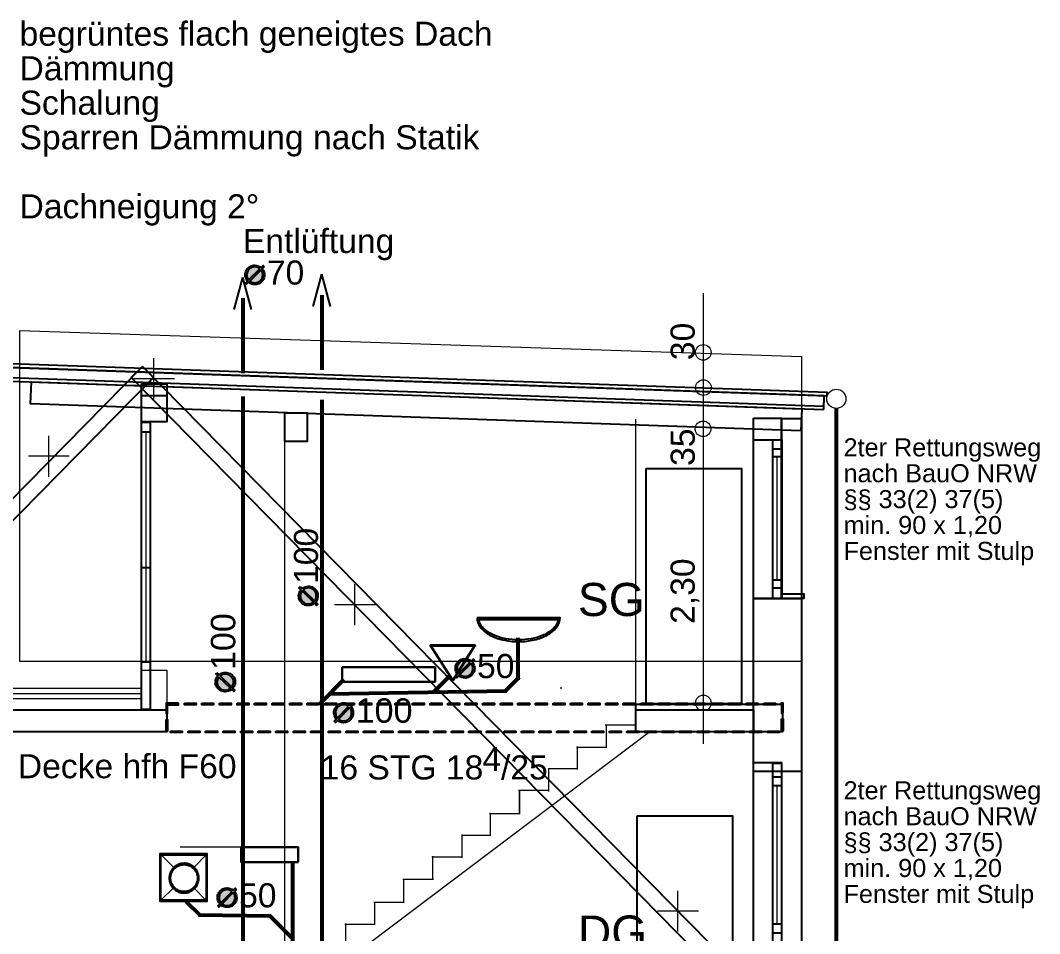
# Model space of a CAD drawing. Header units: millimetres. Extents: x 6 to 41668, y 1529 to 28527.
# Drawn here: x 23627 to 32229, y 19161 to 26870 of the extents above; entities that cross this region are included whole.
import ezdxf

# ---------------------------------------------------------------- set-up
doc = ezdxf.new("R2010")
doc.units = ezdxf.units.MM
doc.header["$LTSCALE"] = 50
doc.linetypes.add('PDF_211-7_211-7_0-0_0-0', pattern=[423.4, 211.7, -211.7, 0, 0])
for name, color, linetype in [('00_Wand_Bestand', 7, 'Continuous'), ('05_Linien_stark', 7, 'Continuous'), ('06_Linien_fein', 3, 'Continuous'), ('07_Bemassung', 6, 'Continuous'), ('08_Schnittlinie', 1, 'Continuous'), ('10_Text', 7, 'Continuous')]:
    doc.layers.add(name, color=color, linetype=linetype)
doc.styles.add('PLAN', font='arial.ttf')

msp = doc.modelspace()

# ---------------------------------------------------------------- hatches: boundary and pattern name
at = {"layer": '00_Wand_Bestand'}
for points in [[(25685.4, 24790.2), (25668.4, 24773.1), (25677.5, 24759.9), (25683.4, 24747.6), (25686.5, 24734.8), (25687.5, 24720), (25687, 24710.1), (25685.2, 24700.6), (25682.2, 24691.4), (25678.1, 24682.7), (25672.7, 24674.3), (25666.2, 24666.2), (25660, 24660), (25653.4, 24654.6), (25646.4, 24650), (25639.1, 24646.3), (25631.4, 24643.4), (25623.3, 24641.3), (25614.8, 24640), (25606, 24639.6), (25592.1, 24640.7), (25579.9, 24643.7), (25567.7, 24649.6), (25553.7, 24658.8), (25536.8, 24642.1), (25526.5, 24652.1), (25543.5, 24668.8), (25534.4, 24682.9), (25528.6, 24695.4), (25525.4, 24707.8), (25524.4, 24721.9), (25524.9, 24731.1), (25526.4, 24740), (25528.8, 24748.5), (25532.2, 24756.6), (25536.7, 24764.4), (25542.1, 24771.8), (25548.4, 24778.9), (25555.5, 24785.3), (25562.9, 24790.7), (25570.7, 24795.1), (25578.8, 24798.5), (25587.3, 24801), (25596.2, 24802.4), (25605.4, 24802.9), (25619.6, 24801.8), (25632.2, 24798.7), (25644.6, 24792.8), (25658.3, 24783.6), (25675, 24800.5)], [(25648.3, 24773.6), (25635.9, 24780.8), (25625.6, 24785.4), (25615.9, 24787.9), (25605.4, 24788.7), (25597.7, 24788.3), (25590.4, 24787.1), (25583.3, 24785.1), (25576.6, 24782.2), (25570.1, 24778.6), (25564, 24774.1), (25558.1, 24768.8), (25552.1, 24762), (25547.1, 24754.7), (25543.3, 24747), (25540.5, 24738.9), (25538.9, 24730.3), (25538.3, 24721.3), (25539.1, 24710.1), (25541.6, 24700.2), (25546.2, 24690.1), (25553.5, 24678.6)], [(25658.6, 24763.5), (25563.5, 24668.6), (25571.9, 24663.3), (25580.3, 24659.1), (25588.9, 24656.2), (25597.4, 24654.4), (25606.1, 24653.8), (25615.1, 24654.4), (25623.6, 24656), (25631.7, 24658.7), (25639.4, 24662.6), (25646.7, 24667.5), (25653.5, 24673.5), (25658.8, 24679.3), (25663.2, 24685.4), (25666.9, 24691.8), (25669.7, 24698.5), (25671.7, 24705.5), (25673, 24712.9), (25673.4, 24720.5), (25672.6, 24731.9), (25670.1, 24741.9), (25665.6, 24752)], [(25988.3, 22090.7), (26005.3, 22073.7), (26018.6, 22082.8), (26030.9, 22088.7), (26043.7, 22091.8), (26058.5, 22092.9), (26068.4, 22092.3), (26077.9, 22090.5), (26087, 22087.5), (26095.8, 22083.4), (26104.2, 22078), (26112.3, 22071.5), (26118.5, 22065.3), (26123.9, 22058.7), (26128.5, 22051.7), (26132.2, 22044.4), (26135.1, 22036.7), (26137.2, 22028.6), (26138.4, 22020.1), (26138.9, 22011.3), (26137.8, 21997.4), (26134.7, 21985.3), (26128.9, 21973), (26119.7, 21959.1), (26136.4, 21942.1), (26126.3, 21931.8), (26109.6, 21948.8), (26095.6, 21939.7), (26083.1, 21933.9), (26070.7, 21930.7), (26056.6, 21929.7), (26047.4, 21930.2), (26038.5, 21931.7), (26030, 21934.1), (26021.9, 21937.6), (26014.1, 21942), (26006.7, 21947.4), (25999.6, 21953.7), (25993.2, 21960.8), (25987.8, 21968.2), (25983.4, 21976), (25980, 21984.1), (25977.5, 21992.6), (25976, 22001.5), (25975.6, 22010.7), (25976.6, 22024.9), (25979.9, 22037.5), (25985.7, 22050), (25994.9, 22063.6), (25978.1, 22080.3)], [(26004.9, 22053.6), (25997.7, 22041.2), (25993.1, 22030.9), (25990.6, 22021.2), (25989.8, 22010.7), (25990.2, 22003), (25991.4, 21995.7), (25993.4, 21988.6), (25996.3, 21981.9), (25999.9, 21975.4), (26004.4, 21969.3), (26009.7, 21963.5), (26016.5, 21957.4), (26023.8, 21952.5), (26031.5, 21948.6), (26039.6, 21945.8), (26048.2, 21944.2), (26057.2, 21943.6), (26068.4, 21944.4), (26078.3, 21946.9), (26088.3, 21951.5), (26099.9, 21958.8)], [(26015, 22063.9), (26109.9, 21968.8), (26115.2, 21977.2), (26119.4, 21985.6), (26122.3, 21994.2), (26124.1, 22002.7), (26124.7, 22011.4), (26124.1, 22020.4), (26122.5, 22028.9), (26119.8, 22037.1), (26115.9, 22044.8), (26111, 22052), (26105, 22058.8), (26099.2, 22064.1), (26093.1, 22068.6), (26086.7, 22072.2), (26080, 22075), (26072.9, 22077.1), (26065.6, 22078.3), (26058, 22078.7), (26046.6, 22077.9), (26036.6, 22075.4), (26026.4, 22070.9)], [(27459.1, 21468.4), (27442.2, 21451.4), (27451.3, 21438.1), (27457.1, 21425.8), (27460.3, 21413), (27461.3, 21398.2), (27460.7, 21388.3), (27458.9, 21378.8), (27456, 21369.6), (27451.8, 21360.9), (27446.5, 21352.5), (27440, 21344.4), (27433.8, 21338.2), (27427.2, 21332.8), (27420.2, 21328.2), (27412.9, 21324.5), (27405.1, 21321.6), (27397.1, 21319.5), (27388.6, 21318.2), (27379.8, 21317.8), (27365.9, 21318.9), (27353.7, 21322), (27341.5, 21327.8), (27327.5, 21337), (27310.6, 21320.3), (27300.2, 21330.4), (27317.3, 21347), (27308.2, 21361.1), (27302.4, 21373.6), (27299.2, 21386), (27298.2, 21400.1), (27298.6, 21409.3), (27300.1, 21418.2), (27302.6, 21426.7), (27306, 21434.8), (27310.4, 21442.6), (27315.8, 21450), (27322.2, 21457.1), (27329.3, 21463.4), (27336.7, 21468.8), (27344.5, 21473.3), (27352.6, 21476.7), (27361.1, 21479.2), (27370, 21480.6), (27379.2, 21481.1), (27393.4, 21480.1), (27406, 21476.9), (27418.4, 21471), (27432.1, 21461.8), (27448.8, 21478.6)], [(27422.1, 21451.8), (27409.7, 21459), (27399.4, 21463.6), (27389.7, 21466.1), (27379.2, 21466.9), (27371.5, 21466.5), (27364.1, 21465.3), (27357.1, 21463.3), (27350.3, 21460.4), (27343.9, 21456.8), (27337.7, 21452.3), (27331.9, 21447), (27325.9, 21440.2), (27320.9, 21432.9), (27317, 21425.2), (27314.3, 21417.1), (27312.6, 21408.5), (27312.1, 21399.5), (27312.9, 21388.3), (27315.4, 21378.4), (27320, 21368.3), (27327.2, 21356.8)], [(27432.4, 21441.7), (27337.3, 21346.8), (27345.7, 21341.4), (27354.1, 21337.3), (27362.6, 21334.4), (27371.2, 21332.6), (27379.9, 21332), (27388.8, 21332.6), (27397.4, 21334.2), (27405.5, 21336.9), (27413.2, 21340.8), (27420.4, 21345.7), (27427.3, 21351.7), (27432.5, 21357.5), (27437, 21363.6), (27440.6, 21370), (27443.5, 21376.7), (27445.5, 21383.7), (27446.7, 21391.1), (27447.1, 21398.7), (27446.3, 21410.1), (27443.9, 21420.1), (27439.4, 21430.3)], [(25286, 21363.2), (25303.6, 21346.2), (25317.2, 21355.3), (25329.9, 21361.2), (25343, 21364.3), (25358.3, 21365.4), (25368.4, 21364.8), (25378.2, 21363), (25387.6, 21360), (25396.6, 21355.9), (25405.2, 21350.5), (25413.5, 21344), (25419.9, 21337.8), (25425.4, 21331.2), (25430.1, 21324.2), (25434, 21316.9), (25437, 21309.1), (25439.1, 21301), (25440.4, 21292.6), (25440.8, 21283.7), (25439.8, 21269.8), (25436.6, 21257.6), (25430.6, 21245.4), (25421.1, 21231.4), (25438.3, 21214.5), (25427.9, 21204.1), (25410.8, 21221.2), (25396.3, 21212.1), (25383.5, 21206.2), (25370.7, 21203.1), (25356.3, 21202), (25346.8, 21202.5), (25337.7, 21204), (25329, 21206.5), (25320.6, 21209.9), (25312.6, 21214.3), (25305, 21219.7), (25297.7, 21226.1), (25291.2, 21233.2), (25285.6, 21240.6), (25281.1, 21248.4), (25277.5, 21256.5), (25275, 21265), (25273.5, 21273.9), (25273, 21283.2), (25274.1, 21297.4), (25277.4, 21310), (25283.4, 21322.4), (25292.8, 21336.1), (25275.5, 21352.8)], [(25313.5, 21336.4), (25411.1, 21241.2), (25416.5, 21249.6), (25420.8, 21258), (25423.8, 21266.6), (25425.6, 21275.2), (25426.2, 21283.9), (25425.8, 21291.6), (25424.6, 21299), (25422.5, 21306.1), (25419.6, 21312.9), (25415.9, 21319.3), (25411.4, 21325.5), (25406, 21331.3), (25399, 21337.4), (25391.6, 21342.3), (25383.8, 21346.2), (25375.5, 21349), (25366.8, 21350.6), (25357.7, 21351.2), (25346, 21350.4), (25335.7, 21347.9), (25325.3, 21343.4)], [(25303.2, 21326.1), (25295.7, 21313.7), (25291, 21303.4), (25288.5, 21293.7), (25287.6, 21283.2), (25288, 21275.5), (25289.3, 21268.1), (25291.4, 21261), (25294.3, 21254.3), (25298, 21247.8), (25302.6, 21241.7), (25308.1, 21235.8), (25315.1, 21229.8), (25322.6, 21224.8), (25330.5, 21220.9), (25338.8, 21218.2), (25347.6, 21216.5), (25356.9, 21216), (25368.4, 21216.8), (25378.6, 21219.3), (25388.9, 21223.9), (25400.7, 21231.2)], [(26434.6, 21095.7), (26417.7, 21078.2), (26426.8, 21064.5), (26432.6, 21051.9), (26435.8, 21038.7), (26436.8, 21023.5), (26436.2, 21013.3), (26434.4, 21003.6), (26431.5, 20994.2), (26427.3, 20985.2), (26422, 20976.5), (26415.4, 20968.3), (26409.2, 20961.9), (26402.6, 20956.3), (26395.7, 20951.6), (26388.3, 20947.8), (26380.6, 20944.8), (26372.5, 20942.6), (26364, 20941.4), (26355.1, 20940.9), (26341.3, 20942), (26329.1, 20945.2), (26316.9, 20951.2), (26302.9, 20960.6), (26285.9, 20943.5), (26275.6, 20953.8), (26292.7, 20970.9), (26283.5, 20985.4), (26277.7, 20998.2), (26274.5, 21011), (26273.5, 21025.5), (26274, 21035), (26275.4, 21044.1), (26277.9, 21052.8), (26281.4, 21061.2), (26285.8, 21069.2), (26291.2, 21076.8), (26297.6, 21084), (26304.6, 21090.6), (26312.1, 21096.1), (26319.8, 21100.7), (26328, 21104.2), (26336.5, 21106.7), (26345.4, 21108.2), (26354.6, 21108.7), (26368.8, 21107.7), (26381.4, 21104.4), (26393.9, 21098.3), (26407.6, 21088.9), (26424.3, 21106.2)], [(26397.5, 21078.6), (26385.2, 21086), (26374.8, 21090.7), (26365.1, 21093.3), (26354.6, 21094.2), (26346.9, 21093.8), (26339.5, 21092.5), (26332.5, 21090.4), (26325.7, 21087.5), (26319.3, 21083.7), (26313.1, 21079.1), (26307.3, 21073.7), (26301.2, 21066.7), (26296.3, 21059.2), (26292.4, 21051.3), (26289.6, 21042.9), (26288, 21034.1), (26287.4, 21024.9), (26288.3, 21013.4), (26290.7, 21003.2), (26295.4, 20992.8), (26302.6, 20981)], [(26407.8, 21068.2), (26312.7, 20970.7), (26321, 20965.2), (26329.5, 20961), (26338, 20958), (26346.6, 20956.1), (26355.3, 20955.5), (26363, 20955.9), (26370.4, 20957.2), (26377.5, 20959.2), (26384.3, 20962.1), (26390.8, 20965.9), (26396.9, 20970.4), (26402.8, 20975.8), (26408.8, 20982.7), (26413.8, 20990.1), (26417.7, 20998), (26420.4, 21006.2), (26422.1, 21014.9), (26422.6, 21024.1), (26421.8, 21035.7), (26419.4, 21046.1), (26414.9, 21056.5)], [(25199.4, 19439), (25203.8, 19439), (25203.8, 19834.6), (24803.8, 19834.6), (24803.8, 19434.6), (25203.8, 19434.6), (25203.8, 19439), (25199.4, 19439), (25199.4, 19443.5), (24812.6, 19443.5), (24812.6, 19825.8), (25195, 19825.8), (25195, 19439), (25199.4, 19439), (25199.4, 19443.5)], [(25122.5, 19629), (25133.5, 19629), (25133.2, 19638), (25132.3, 19646.7), (25130.8, 19655.3), (25128.7, 19663.7), (25126, 19671.8), (25122.8, 19679.6), (25119.2, 19687.2), (25115, 19694.5), (25110.4, 19701.5), (25105.3, 19708.2), (25099.8, 19714.4), (25093.9, 19720.3), (25087.6, 19725.8), (25081, 19730.9), (25074, 19735.5), (25066.7, 19739.7), (25059.1, 19743.4), (25051.3, 19746.5), (25043.1, 19749.2), (25034.8, 19751.3), (25026.2, 19752.8), (25017.5, 19753.7), (25008.6, 19754), (24999.6, 19753.7), (24990.9, 19752.8), (24982.3, 19751.3), (24974, 19749.2), (24965.8, 19746.5), (24958, 19743.4), (24950.4, 19739.7), (24943.1, 19735.5), (24936.1, 19730.9), (24929.5, 19725.8), (24923.2, 19720.3), (24917.3, 19714.4), (24911.8, 19708.2), (24906.7, 19701.5), (24902.1, 19694.5), (24897.9, 19687.2), (24894.2, 19679.6), (24891.1, 19671.8), (24888.4, 19663.7), (24886.3, 19655.3), (24884.8, 19646.7), (24883.9, 19638), (24883.6, 19629), (24883.9, 19620.1), (24884.8, 19611.4), (24886.3, 19602.8), (24888.4, 19594.4), (24891.1, 19586.3), (24894.2, 19578.5), (24897.9, 19570.9), (24902.1, 19563.6), (24906.7, 19556.6), (24911.8, 19549.9), (24917.3, 19543.7), (24923.2, 19537.8), (24929.5, 19532.3), (24936.1, 19527.2), (24943.1, 19522.6), (24950.4, 19518.4), (24958, 19514.7), (24965.8, 19511.6), (24974, 19508.9), (24982.3, 19506.8), (24990.9, 19505.3), (24999.6, 19504.4), (25008.6, 19504.1), (25017.5, 19504.4), (25026.2, 19505.3), (25034.8, 19506.8), (25043.1, 19508.9), (25051.3, 19511.6), (25059.1, 19514.7), (25066.7, 19518.4), (25074, 19522.6), (25081, 19527.2), (25087.6, 19532.3), (25093.9, 19537.8), (25099.8, 19543.7), (25105.3, 19549.9), (25110.4, 19556.6), (25115, 19563.6), (25119.2, 19570.9), (25122.8, 19578.5), (25126, 19586.3), (25128.7, 19594.4), (25130.8, 19602.8), (25132.3, 19611.4), (25133.2, 19620.1), (25133.5, 19629), (25122.5, 19629), (25122.2, 19620.5), (25121.2, 19612.2), (25119.7, 19604.1), (25117.6, 19596.2), (25115, 19588.5), (25111.9, 19581), (25108.2, 19573.9), (25104.1, 19567), (25099.5, 19560.5), (25094.5, 19554.3), (25089.1, 19548.5), (25083.3, 19543.1), (25077.1, 19538.1), (25070.6, 19533.5), (25063.7, 19529.4), (25056.6, 19525.7), (25049.1, 19522.6), (25041.5, 19519.9), (25033.5, 19517.9), (25025.4, 19516.3), (25017.1, 19515.4), (25008.6, 19515.1), (25000, 19515.4), (24991.7, 19516.3), (24983.6, 19517.9), (24975.6, 19519.9), (24967.9, 19522.6), (24960.5, 19525.7), (24953.4, 19529.4), (24946.5, 19533.5), (24940, 19538.1), (24933.8, 19543.1), (24928, 19548.5), (24922.6, 19554.3), (24917.6, 19560.5), (24913, 19567), (24908.9, 19573.9), (24905.2, 19581), (24902.1, 19588.5), (24899.4, 19596.2), (24897.4, 19604.1), (24895.8, 19612.2), (24894.9, 19620.5), (24894.6, 19629), (24894.9, 19637.6), (24895.8, 19645.9), (24897.4, 19654), (24899.4, 19662), (24902.1, 19669.6), (24905.2, 19677.1), (24908.9, 19684.2), (24913, 19691.1), (24917.6, 19697.6), (24922.6, 19703.8), (24928, 19709.6), (24933.8, 19715), (24940, 19720), (24946.5, 19724.6), (24953.4, 19728.7), (24960.5, 19732.4), (24967.9, 19735.5), (24975.6, 19738.2), (24983.6, 19740.2), (24991.7, 19741.8), (25000, 19742.7), (25008.6, 19743), (25017.1, 19742.7), (25025.4, 19741.8), (25033.5, 19740.2), (25041.5, 19738.2), (25049.1, 19735.5), (25056.6, 19732.4), (25063.7, 19728.7), (25070.6, 19724.6), (25077.1, 19720), (25083.3, 19715), (25089.1, 19709.6), (25094.5, 19703.8), (25099.5, 19697.6), (25104.1, 19691.1), (25108.2, 19684.2), (25111.9, 19677.1), (25115, 19669.6), (25117.6, 19662), (25119.7, 19654), (25121.2, 19645.9), (25122.2, 19637.6)], [(25451.1, 19533.2), (25434.1, 19516.1), (25443.3, 19502.8), (25449.1, 19490.5), (25452.3, 19477.8), (25453.3, 19462.9), (25452.7, 19453.1), (25450.9, 19443.5), (25448, 19434.4), (25443.8, 19425.6), (25438.5, 19417.2), (25432, 19409.2), (25425.7, 19403), (25419.1, 19397.6), (25412.2, 19393), (25404.8, 19389.2), (25397.1, 19386.3), (25389, 19384.3), (25380.6, 19383), (25371.7, 19382.6), (25357.9, 19383.6), (25345.7, 19386.7), (25333.5, 19392.5), (25319.5, 19401.8), (25302.6, 19385.1), (25292.2, 19395.1), (25309.3, 19411.8), (25300.2, 19425.9), (25294.3, 19438.3), (25291.2, 19450.8), (25290.1, 19464.9), (25290.6, 19474.1), (25292.1, 19483), (25294.6, 19491.5), (25298, 19499.6), (25302.4, 19507.4), (25307.8, 19514.8), (25314.2, 19521.8), (25321.3, 19528.2), (25328.7, 19533.6), (25336.4, 19538), (25344.6, 19541.5), (25353.1, 19543.9), (25362, 19545.4), (25371.2, 19545.9), (25385.4, 19544.8), (25398, 19541.6), (25410.4, 19535.7), (25424.1, 19526.6), (25440.8, 19543.4)], [(25414, 19516.5), (25401.7, 19523.8), (25391.4, 19528.4), (25381.7, 19530.9), (25371.2, 19531.7), (25363.5, 19531.3), (25356.1, 19530.1), (25349.1, 19528), (25342.3, 19525.2), (25335.9, 19521.5), (25329.7, 19517.1), (25323.9, 19511.8), (25317.8, 19504.9), (25312.9, 19497.6), (25309, 19489.9), (25306.3, 19481.8), (25304.6, 19473.3), (25304.1, 19464.3), (25304.9, 19453.1), (25307.4, 19443.1), (25312, 19433.1), (25319.2, 19421.6)], [(25424.4, 19506.5), (25329.3, 19411.5), (25337.7, 19406.2), (25346.1, 19402.1), (25354.6, 19399.1), (25363.2, 19397.4), (25371.9, 19396.8), (25380.9, 19397.3), (25389.4, 19399), (25397.5, 19401.7), (25405.2, 19405.5), (25412.4, 19410.5), (25419.3, 19416.5), (25424.5, 19422.3), (25429, 19428.4), (25432.6, 19434.8), (25435.5, 19441.5), (25437.5, 19448.5), (25438.7, 19455.8), (25439.1, 19463.5), (25438.3, 19474.8), (25435.9, 19484.9), (25431.4, 19495)]]:
    msp.add_hatch(color=7, dxfattribs=at).paths.add_polyline_path(points)

# ---------------------------------------------------------------- linework, layer by layer
for points in [[(25685.4, 24790.2), (25668.4, 24773.1), (25677.5, 24759.9), (25683.4, 24747.6), (25686.5, 24734.8), (25687.5, 24720), (25687, 24710.1), (25685.2, 24700.6), (25682.2, 24691.4), (25678.1, 24682.7), (25672.7, 24674.3), (25666.2, 24666.2), (25660, 24660), (25653.4, 24654.6), (25646.4, 24650), (25639.1, 24646.3), (25631.4, 24643.4), (25623.3, 24641.3), (25614.8, 24640), (25606, 24639.6), (25592.1, 24640.7), (25579.9, 24643.7), (25567.7, 24649.6), (25553.7, 24658.8), (25536.8, 24642.1), (25526.5, 24652.1), (25543.5, 24668.8), (25534.4, 24682.9), (25528.6, 24695.4), (25525.4, 24707.8), (25524.4, 24721.9), (25524.9, 24731.1), (25526.4, 24740), (25528.8, 24748.5), (25532.2, 24756.6), (25536.7, 24764.4), (25542.1, 24771.8), (25548.4, 24778.9), (25555.5, 24785.3), (25562.9, 24790.7), (25570.7, 24795.1), (25578.8, 24798.5), (25587.3, 24801), (25596.2, 24802.4), (25605.4, 24802.9), (25619.6, 24801.8), (25632.2, 24798.7), (25644.6, 24792.8), (25658.3, 24783.6), (25675, 24800.5)], [(25648.3, 24773.6), (25635.9, 24780.8), (25625.6, 24785.4), (25615.9, 24787.9), (25605.4, 24788.7), (25597.7, 24788.3), (25590.4, 24787.1), (25583.3, 24785.1), (25576.6, 24782.2), (25570.1, 24778.6), (25564, 24774.1), (25558.1, 24768.8), (25552.1, 24762), (25547.1, 24754.7), (25543.3, 24747), (25540.5, 24738.9), (25538.9, 24730.3), (25538.3, 24721.3), (25539.1, 24710.1), (25541.6, 24700.2), (25546.2, 24690.1), (25553.5, 24678.6)], [(25658.6, 24763.5), (25563.5, 24668.6), (25571.9, 24663.3), (25580.3, 24659.1), (25588.9, 24656.2), (25597.4, 24654.4), (25606.1, 24653.8), (25615.1, 24654.4), (25623.6, 24656), (25631.7, 24658.7), (25639.4, 24662.6), (25646.7, 24667.5), (25653.5, 24673.5), (25658.8, 24679.3), (25663.2, 24685.4), (25666.9, 24691.8), (25669.7, 24698.5), (25671.7, 24705.5), (25673, 24712.9), (25673.4, 24720.5), (25672.6, 24731.9), (25670.1, 24741.9), (25665.6, 24752)], [(25988.3, 22090.7), (26005.3, 22073.7), (26018.6, 22082.8), (26030.9, 22088.7), (26043.7, 22091.8), (26058.5, 22092.9), (26068.4, 22092.3), (26077.9, 22090.5), (26087, 22087.5), (26095.8, 22083.4), (26104.2, 22078), (26112.3, 22071.5), (26118.5, 22065.3), (26123.9, 22058.7), (26128.5, 22051.7), (26132.2, 22044.4), (26135.1, 22036.7), (26137.2, 22028.6), (26138.4, 22020.1), (26138.9, 22011.3), (26137.8, 21997.4), (26134.7, 21985.3), (26128.9, 21973), (26119.7, 21959.1), (26136.4, 21942.1), (26126.3, 21931.8), (26109.6, 21948.8), (26095.6, 21939.7), (26083.1, 21933.9), (26070.7, 21930.7), (26056.6, 21929.7), (26047.4, 21930.2), (26038.5, 21931.7), (26030, 21934.1), (26021.9, 21937.6), (26014.1, 21942), (26006.7, 21947.4), (25999.6, 21953.7), (25993.2, 21960.8), (25987.8, 21968.2), (25983.4, 21976), (25980, 21984.1), (25977.5, 21992.6), (25976, 22001.5), (25975.6, 22010.7), (25976.6, 22024.9), (25979.9, 22037.5), (25985.7, 22050), (25994.9, 22063.6), (25978.1, 22080.3)], [(26004.9, 22053.6), (25997.7, 22041.2), (25993.1, 22030.9), (25990.6, 22021.2), (25989.8, 22010.7), (25990.2, 22003), (25991.4, 21995.7), (25993.4, 21988.6), (25996.3, 21981.9), (25999.9, 21975.4), (26004.4, 21969.3), (26009.7, 21963.5), (26016.5, 21957.4), (26023.8, 21952.5), (26031.5, 21948.6), (26039.6, 21945.8), (26048.2, 21944.2), (26057.2, 21943.6), (26068.4, 21944.4), (26078.3, 21946.9), (26088.3, 21951.5), (26099.9, 21958.8)], [(26015, 22063.9), (26109.9, 21968.8), (26115.2, 21977.2), (26119.4, 21985.6), (26122.3, 21994.2), (26124.1, 22002.7), (26124.7, 22011.4), (26124.1, 22020.4), (26122.5, 22028.9), (26119.8, 22037.1), (26115.9, 22044.8), (26111, 22052), (26105, 22058.8), (26099.2, 22064.1), (26093.1, 22068.6), (26086.7, 22072.2), (26080, 22075), (26072.9, 22077.1), (26065.6, 22078.3), (26058, 22078.7), (26046.6, 22077.9), (26036.6, 22075.4), (26026.4, 22070.9)], [(27459.1, 21468.4), (27442.2, 21451.4), (27451.3, 21438.1), (27457.1, 21425.8), (27460.3, 21413), (27461.3, 21398.2), (27460.7, 21388.3), (27458.9, 21378.8), (27456, 21369.6), (27451.8, 21360.9), (27446.5, 21352.5), (27440, 21344.4), (27433.8, 21338.2), (27427.2, 21332.8), (27420.2, 21328.2), (27412.9, 21324.5), (27405.1, 21321.6), (27397.1, 21319.5), (27388.6, 21318.2), (27379.8, 21317.8), (27365.9, 21318.9), (27353.7, 21322), (27341.5, 21327.8), (27327.5, 21337), (27310.6, 21320.3), (27300.2, 21330.4), (27317.3, 21347), (27308.2, 21361.1), (27302.4, 21373.6), (27299.2, 21386), (27298.2, 21400.1), (27298.6, 21409.3), (27300.1, 21418.2), (27302.6, 21426.7), (27306, 21434.8), (27310.4, 21442.6), (27315.8, 21450), (27322.2, 21457.1), (27329.3, 21463.4), (27336.7, 21468.8), (27344.5, 21473.3), (27352.6, 21476.7), (27361.1, 21479.2), (27370, 21480.6), (27379.2, 21481.1), (27393.4, 21480.1), (27406, 21476.9), (27418.4, 21471), (27432.1, 21461.8), (27448.8, 21478.6)], [(27422.1, 21451.8), (27409.7, 21459), (27399.4, 21463.6), (27389.7, 21466.1), (27379.2, 21466.9), (27371.5, 21466.5), (27364.1, 21465.3), (27357.1, 21463.3), (27350.3, 21460.4), (27343.9, 21456.8), (27337.7, 21452.3), (27331.9, 21447), (27325.9, 21440.2), (27320.9, 21432.9), (27317, 21425.2), (27314.3, 21417.1), (27312.6, 21408.5), (27312.1, 21399.5), (27312.9, 21388.3), (27315.4, 21378.4), (27320, 21368.3), (27327.2, 21356.8)], [(27432.4, 21441.7), (27337.3, 21346.8), (27345.7, 21341.4), (27354.1, 21337.3), (27362.6, 21334.4), (27371.2, 21332.6), (27379.9, 21332), (27388.8, 21332.6), (27397.4, 21334.2), (27405.5, 21336.9), (27413.2, 21340.8), (27420.4, 21345.7), (27427.3, 21351.7), (27432.5, 21357.5), (27437, 21363.6), (27440.6, 21370), (27443.5, 21376.7), (27445.5, 21383.7), (27446.7, 21391.1), (27447.1, 21398.7), (27446.3, 21410.1), (27443.9, 21420.1), (27439.4, 21430.3)], [(25286, 21363.2), (25303.6, 21346.2), (25317.2, 21355.3), (25329.9, 21361.2), (25343, 21364.3), (25358.3, 21365.4), (25368.4, 21364.8), (25378.2, 21363), (25387.6, 21360), (25396.6, 21355.9), (25405.2, 21350.5), (25413.5, 21344), (25419.9, 21337.8), (25425.4, 21331.2), (25430.1, 21324.2), (25434, 21316.9), (25437, 21309.1), (25439.1, 21301), (25440.4, 21292.6), (25440.8, 21283.7), (25439.8, 21269.8), (25436.6, 21257.6), (25430.6, 21245.4), (25421.1, 21231.4), (25438.3, 21214.5), (25427.9, 21204.1), (25410.8, 21221.2), (25396.3, 21212.1), (25383.5, 21206.2), (25370.7, 21203.1), (25356.3, 21202), (25346.8, 21202.5), (25337.7, 21204), (25329, 21206.5), (25320.6, 21209.9), (25312.6, 21214.3), (25305, 21219.7), (25297.7, 21226.1), (25291.2, 21233.2), (25285.6, 21240.6), (25281.1, 21248.4), (25277.5, 21256.5), (25275, 21265), (25273.5, 21273.9), (25273, 21283.2), (25274.1, 21297.4), (25277.4, 21310), (25283.4, 21322.4), (25292.8, 21336.1), (25275.5, 21352.8)], [(25313.5, 21336.4), (25411.1, 21241.2), (25416.5, 21249.6), (25420.8, 21258), (25423.8, 21266.6), (25425.6, 21275.2), (25426.2, 21283.9), (25425.8, 21291.6), (25424.6, 21299), (25422.5, 21306.1), (25419.6, 21312.9), (25415.9, 21319.3), (25411.4, 21325.5), (25406, 21331.3), (25399, 21337.4), (25391.6, 21342.3), (25383.8, 21346.2), (25375.5, 21349), (25366.8, 21350.6), (25357.7, 21351.2), (25346, 21350.4), (25335.7, 21347.9), (25325.3, 21343.4)], [(25303.2, 21326.1), (25295.7, 21313.7), (25291, 21303.4), (25288.5, 21293.7), (25287.6, 21283.2), (25288, 21275.5), (25289.3, 21268.1), (25291.4, 21261), (25294.3, 21254.3), (25298, 21247.8), (25302.6, 21241.7), (25308.1, 21235.8), (25315.1, 21229.8), (25322.6, 21224.8), (25330.5, 21220.9), (25338.8, 21218.2), (25347.6, 21216.5), (25356.9, 21216), (25368.4, 21216.8), (25378.6, 21219.3), (25388.9, 21223.9), (25400.7, 21231.2)], [(26434.6, 21095.7), (26417.7, 21078.2), (26426.8, 21064.5), (26432.6, 21051.9), (26435.8, 21038.7), (26436.8, 21023.5), (26436.2, 21013.3), (26434.4, 21003.6), (26431.5, 20994.2), (26427.3, 20985.2), (26422, 20976.5), (26415.4, 20968.3), (26409.2, 20961.9), (26402.6, 20956.3), (26395.7, 20951.6), (26388.3, 20947.8), (26380.6, 20944.8), (26372.5, 20942.6), (26364, 20941.4), (26355.1, 20940.9), (26341.3, 20942), (26329.1, 20945.2), (26316.9, 20951.2), (26302.9, 20960.6), (26285.9, 20943.5), (26275.6, 20953.8), (26292.7, 20970.9), (26283.5, 20985.4), (26277.7, 20998.2), (26274.5, 21011), (26273.5, 21025.5), (26274, 21035), (26275.4, 21044.1), (26277.9, 21052.8), (26281.4, 21061.2), (26285.8, 21069.2), (26291.2, 21076.8), (26297.6, 21084), (26304.6, 21090.6), (26312.1, 21096.1), (26319.8, 21100.7), (26328, 21104.2), (26336.5, 21106.7), (26345.4, 21108.2), (26354.6, 21108.7), (26368.8, 21107.7), (26381.4, 21104.4), (26393.9, 21098.3), (26407.6, 21088.9), (26424.3, 21106.2)], [(26397.5, 21078.6), (26385.2, 21086), (26374.8, 21090.7), (26365.1, 21093.3), (26354.6, 21094.2), (26346.9, 21093.8), (26339.5, 21092.5), (26332.5, 21090.4), (26325.7, 21087.5), (26319.3, 21083.7), (26313.1, 21079.1), (26307.3, 21073.7), (26301.2, 21066.7), (26296.3, 21059.2), (26292.4, 21051.3), (26289.6, 21042.9), (26288, 21034.1), (26287.4, 21024.9), (26288.3, 21013.4), (26290.7, 21003.2), (26295.4, 20992.8), (26302.6, 20981)], [(26407.8, 21068.2), (26312.7, 20970.7), (26321, 20965.2), (26329.5, 20961), (26338, 20958), (26346.6, 20956.1), (26355.3, 20955.5), (26363, 20955.9), (26370.4, 20957.2), (26377.5, 20959.2), (26384.3, 20962.1), (26390.8, 20965.9), (26396.9, 20970.4), (26402.8, 20975.8), (26408.8, 20982.7), (26413.8, 20990.1), (26417.7, 20998), (26420.4, 21006.2), (26422.1, 21014.9), (26422.6, 21024.1), (26421.8, 21035.7), (26419.4, 21046.1), (26414.9, 21056.5)], [(25199.4, 19439), (25203.8, 19439), (25203.8, 19834.6), (24803.8, 19834.6), (24803.8, 19434.6), (25203.8, 19434.6), (25203.8, 19439), (25199.4, 19439), (25199.4, 19443.5), (24812.6, 19443.5), (24812.6, 19825.8), (25195, 19825.8), (25195, 19439), (25199.4, 19439), (25199.4, 19443.5)], [(25122.5, 19629), (25133.5, 19629), (25133.2, 19638), (25132.3, 19646.7), (25130.8, 19655.3), (25128.7, 19663.7), (25126, 19671.8), (25122.8, 19679.6), (25119.2, 19687.2), (25115, 19694.5), (25110.4, 19701.5), (25105.3, 19708.2), (25099.8, 19714.4), (25093.9, 19720.3), (25087.6, 19725.8), (25081, 19730.9), (25074, 19735.5), (25066.7, 19739.7), (25059.1, 19743.4), (25051.3, 19746.5), (25043.1, 19749.2), (25034.8, 19751.3), (25026.2, 19752.8), (25017.5, 19753.7), (25008.6, 19754), (24999.6, 19753.7), (24990.9, 19752.8), (24982.3, 19751.3), (24974, 19749.2), (24965.8, 19746.5), (24958, 19743.4), (24950.4, 19739.7), (24943.1, 19735.5), (24936.1, 19730.9), (24929.5, 19725.8), (24923.2, 19720.3), (24917.3, 19714.4), (24911.8, 19708.2), (24906.7, 19701.5), (24902.1, 19694.5), (24897.9, 19687.2), (24894.2, 19679.6), (24891.1, 19671.8), (24888.4, 19663.7), (24886.3, 19655.3), (24884.8, 19646.7), (24883.9, 19638), (24883.6, 19629), (24883.9, 19620.1), (24884.8, 19611.4), (24886.3, 19602.8), (24888.4, 19594.4), (24891.1, 19586.3), (24894.2, 19578.5), (24897.9, 19570.9), (24902.1, 19563.6), (24906.7, 19556.6), (24911.8, 19549.9), (24917.3, 19543.7), (24923.2, 19537.8), (24929.5, 19532.3), (24936.1, 19527.2), (24943.1, 19522.6), (24950.4, 19518.4), (24958, 19514.7), (24965.8, 19511.6), (24974, 19508.9), (24982.3, 19506.8), (24990.9, 19505.3), (24999.6, 19504.4), (25008.6, 19504.1), (25017.5, 19504.4), (25026.2, 19505.3), (25034.8, 19506.8), (25043.1, 19508.9), (25051.3, 19511.6), (25059.1, 19514.7), (25066.7, 19518.4), (25074, 19522.6), (25081, 19527.2), (25087.6, 19532.3), (25093.9, 19537.8), (25099.8, 19543.7), (25105.3, 19549.9), (25110.4, 19556.6), (25115, 19563.6), (25119.2, 19570.9), (25122.8, 19578.5), (25126, 19586.3), (25128.7, 19594.4), (25130.8, 19602.8), (25132.3, 19611.4), (25133.2, 19620.1), (25133.5, 19629), (25122.5, 19629), (25122.2, 19620.5), (25121.2, 19612.2), (25119.7, 19604.1), (25117.6, 19596.2), (25115, 19588.5), (25111.9, 19581), (25108.2, 19573.9), (25104.1, 19567), (25099.5, 19560.5), (25094.5, 19554.3), (25089.1, 19548.5), (25083.3, 19543.1), (25077.1, 19538.1), (25070.6, 19533.5), (25063.7, 19529.4), (25056.6, 19525.7), (25049.1, 19522.6), (25041.5, 19519.9), (25033.5, 19517.9), (25025.4, 19516.3), (25017.1, 19515.4), (25008.6, 19515.1), (25000, 19515.4), (24991.7, 19516.3), (24983.6, 19517.9), (24975.6, 19519.9), (24967.9, 19522.6), (24960.5, 19525.7), (24953.4, 19529.4), (24946.5, 19533.5), (24940, 19538.1), (24933.8, 19543.1), (24928, 19548.5), (24922.6, 19554.3), (24917.6, 19560.5), (24913, 19567), (24908.9, 19573.9), (24905.2, 19581), (24902.1, 19588.5), (24899.4, 19596.2), (24897.4, 19604.1), (24895.8, 19612.2), (24894.9, 19620.5), (24894.6, 19629), (24894.9, 19637.6), (24895.8, 19645.9), (24897.4, 19654), (24899.4, 19662), (24902.1, 19669.6), (24905.2, 19677.1), (24908.9, 19684.2), (24913, 19691.1), (24917.6, 19697.6), (24922.6, 19703.8), (24928, 19709.6), (24933.8, 19715), (24940, 19720), (24946.5, 19724.6), (24953.4, 19728.7), (24960.5, 19732.4), (24967.9, 19735.5), (24975.6, 19738.2), (24983.6, 19740.2), (24991.7, 19741.8), (25000, 19742.7), (25008.6, 19743), (25017.1, 19742.7), (25025.4, 19741.8), (25033.5, 19740.2), (25041.5, 19738.2), (25049.1, 19735.5), (25056.6, 19732.4), (25063.7, 19728.7), (25070.6, 19724.6), (25077.1, 19720), (25083.3, 19715), (25089.1, 19709.6), (25094.5, 19703.8), (25099.5, 19697.6), (25104.1, 19691.1), (25108.2, 19684.2), (25111.9, 19677.1), (25115, 19669.6), (25117.6, 19662), (25119.7, 19654), (25121.2, 19645.9), (25122.2, 19637.6)], [(25451.1, 19533.2), (25434.1, 19516.1), (25443.3, 19502.8), (25449.1, 19490.5), (25452.3, 19477.8), (25453.3, 19462.9), (25452.7, 19453.1), (25450.9, 19443.5), (25448, 19434.4), (25443.8, 19425.6), (25438.5, 19417.2), (25432, 19409.2), (25425.7, 19403), (25419.1, 19397.6), (25412.2, 19393), (25404.8, 19389.2), (25397.1, 19386.3), (25389, 19384.3), (25380.6, 19383), (25371.7, 19382.6), (25357.9, 19383.6), (25345.7, 19386.7), (25333.5, 19392.5), (25319.5, 19401.8), (25302.6, 19385.1), (25292.2, 19395.1), (25309.3, 19411.8), (25300.2, 19425.9), (25294.3, 19438.3), (25291.2, 19450.8), (25290.1, 19464.9), (25290.6, 19474.1), (25292.1, 19483), (25294.6, 19491.5), (25298, 19499.6), (25302.4, 19507.4), (25307.8, 19514.8), (25314.2, 19521.8), (25321.3, 19528.2), (25328.7, 19533.6), (25336.4, 19538), (25344.6, 19541.5), (25353.1, 19543.9), (25362, 19545.4), (25371.2, 19545.9), (25385.4, 19544.8), (25398, 19541.6), (25410.4, 19535.7), (25424.1, 19526.6), (25440.8, 19543.4)], [(25414, 19516.5), (25401.7, 19523.8), (25391.4, 19528.4), (25381.7, 19530.9), (25371.2, 19531.7), (25363.5, 19531.3), (25356.1, 19530.1), (25349.1, 19528), (25342.3, 19525.2), (25335.9, 19521.5), (25329.7, 19517.1), (25323.9, 19511.8), (25317.8, 19504.9), (25312.9, 19497.6), (25309, 19489.9), (25306.3, 19481.8), (25304.6, 19473.3), (25304.1, 19464.3), (25304.9, 19453.1), (25307.4, 19443.1), (25312, 19433.1), (25319.2, 19421.6)], [(25424.4, 19506.5), (25329.3, 19411.5), (25337.7, 19406.2), (25346.1, 19402.1), (25354.6, 19399.1), (25363.2, 19397.4), (25371.9, 19396.8), (25380.9, 19397.3), (25389.4, 19399), (25397.5, 19401.7), (25405.2, 19405.5), (25412.4, 19410.5), (25419.3, 19416.5), (25424.5, 19422.3), (25429, 19428.4), (25432.6, 19434.8), (25435.5, 19441.5), (25437.5, 19448.5), (25438.7, 19455.8), (25439.1, 19463.5), (25438.3, 19474.8), (25435.9, 19484.9), (25431.4, 19495)]]:
    msp.add_lwpolyline(points, close=True, dxfattribs=at)
at = {"layer": '05_Linien_stark', "lineweight": 25}
for p, q in [((25431.5, 24428), (25504.2, 24699.3)), ((25578, 24428.9), (25505.3, 24700.2)), ((26097.3, 24454.9), (26170, 24726.1)), ((26243.8, 24455.8), (26171.1, 24727))]:
    msp.add_line(p, q, dxfattribs=at)
at = {"layer": '05_Linien_stark', "lineweight": 53}
for p, q in [((27827.7, 21303.3), (27827.7, 21657.6)), ((27114, 21199.2), (27252, 21337.2)), ((27712.4, 21200.4), (27838.1, 21326.1)), ((27733.2, 21207.8), (26235.8, 21181.4)), ((25923.1, 19764.5), (25923.1, 18948.7)), ((25147.2, 19312.2), (25027.2, 19432.3)), ((25130.5, 19320.4), (25741.2, 19309.7)), ((25928.3, 19114.2), (25726.1, 19316.3))]:
    msp.add_line(p, q, dxfattribs=at)
at = {"layer": '05_Linien_stark', "lineweight": 15}
for p, q in [((19044.1, 21231.3), (24645.1, 21231.3)), ((19454.3, 21188.9), (24649.1, 21188.9)), ((28182.3, 21236), (28196, 21236)), ((28183.2, 21235.8), (28197, 21235.8)), ((19456, 21144.8), (24654, 21144.8)), ((28821.1, 20920), (28563.8, 20920)), ((28570.8, 20925.5), (28570.8, 20730.2)), ((28577.9, 20733), (28319.3, 20733)), ((28325.2, 20740.5), (28325.2, 20544.7)), ((28084.6, 20558.1), (28084.6, 20360.4)), ((28324.4, 20550.3), (28084.8, 20550.3)), ((28089.8, 20367.4), (27832.2, 20367.4)), ((28090.1, 20367.4), (27832.5, 20367.4)), ((27838.1, 20374.9), (27838.1, 20179.6)), ((27838.4, 20374.9), (27838.4, 20179.6)), ((27844.7, 20172.8), (27587.2, 20172.8)), ((27593, 20180.3), (27593, 19985)), ((27352.3, 19997.9), (27352.3, 19800.1)), ((27592.2, 19990), (27352.6, 19990)), ((25974.2, 19889.3), (24975.9, 19889.3)), ((27357.6, 19807.2), (27100, 19807.2)), ((27105.9, 19814.7), (27105.9, 19619.3)), ((27112.6, 19616.8), (26855.1, 19616.8)), ((26861, 19624.3), (26861, 19429)), ((26867.2, 19422.3), (26609.7, 19422.3)), ((26615.6, 19429.7), (26615.6, 19234.4)), ((26621.8, 19238.4), (26364.2, 19238.4)), ((26370.1, 19245.9), (26370.1, 19049.8))]:
    msp.add_line(p, q, dxfattribs=at)
at = {"layer": '05_Linien_stark', "lineweight": 18}
for p, q in [((24928.5, 19712.2), (24813.3, 19827.4)), ((25193.1, 19823.1), (25092.6, 19722.6)), ((24915.9, 19544.9), (24815.4, 19444.4)), ((25190.4, 19445.4), (25089.9, 19545.9))]:
    msp.add_line(p, q, dxfattribs=at)
at = {"layer": '05_Linien_stark', "lineweight": 20}
for points in [[(23622.1, 21456.7), (23622.1, 24251), (30219.9, 24033.3), (30219.9, 21456.7)], [(24648.8, 21383.3), (24863.8, 21383.3), (24863.8, 21048.3), (24648.8, 21048.3)]]:
    msp.add_lwpolyline(points, close=True, dxfattribs=at)
at = {"layer": '05_Linien_stark', "lineweight": 25}
for points in [[(24656.6, 23947.9), (24749.7, 23856.4), (18960.9, 17965.8), (18867.8, 18057.2)], [(30407.9, 23584.4), (30412, 23700.5), (23463.4, 23943.2), (23459.3, 23827)], [(30435.7, 23699.5), (30436.7, 23728.6), (23464.4, 23972.1), (23463.4, 23943)], [(24658.8, 23948.9), (24563.3, 23855.1), (30335, 17981.8), (30430.4, 18075.6)], [(30407.9, 23584.4), (30408.9, 23611.1), (23460.3, 23853.7), (23459.3, 23827)], [(30221.6, 23591.2), (30215.1, 23404.7), (23713.8, 23631.7), (23720.3, 23818.3)], [(24648.9, 23802.2), (24863.4, 23802.2), (24863.4, 23480.9), (24648.9, 23480.9)], [(24648.9, 23702.5), (24863.4, 23702.5), (24863.4, 23480.9), (24648.9, 23480.9)], [(25859.7, 23558), (26047.4, 23558), (26047.4, 23315.3), (25859.7, 23315.3)], [(29815.1, 23511.4), (30052, 23511.4), (30052, 21989.2), (29815.1, 21989.2)], [(29815.4, 23511.4), (30052, 23511.4), (30052, 23325.8), (29815.4, 23325.8)], [(30052, 23508.2), (30219.6, 23508.2), (30219.6, 21990.7), (30052, 21990.7)], [(24650, 23480.8), (24723.4, 23480.8), (24723.4, 21051.4), (24650, 21051.4)], [(24650, 23478.9), (24723.4, 23478.9), (24723.4, 22247.5), (24650, 22247.5)], [(24650.2, 23397.2), (24723.6, 23397.2), (24723.6, 21451.8), (24650.2, 21451.8)], [(29978.8, 23327.9), (30052.2, 23327.9), (30052.2, 21990.3), (29978.8, 21990.3)], [(29978.8, 23252.5), (30052.2, 23252.5), (30052.2, 22076.6), (29978.8, 22076.6)], [(29978.6, 23188.4), (30051.9, 23188.4), (30051.9, 22145.1), (29978.6, 22145.1)], [(28909.8, 23087.6), (29713.3, 23087.6), (29713.3, 21100.7), (28909.8, 21100.7)], [(30052.3, 22027.8), (30239.4, 22027.8), (30239.4, 21989.6), (30052.3, 21989.6)], [(29814.9, 21989.6), (30218.8, 21989.6), (30218.8, 18076.3), (29814.9, 18076.3)], [(19050.4, 21050.6), (24863.2, 21050.6), (24863.2, 20864), (19050.4, 20864)], [(29815.6, 20603.9), (30051.3, 20603.9), (30051.3, 18168.8), (29815.6, 18168.8)], [(29978.4, 20598.5), (30051.8, 20598.5), (30051.8, 19067.9), (29978.4, 19067.9)], [(29814.8, 20530.6), (30218.7, 20530.6), (30218.7, 18085.6), (29814.8, 18085.6)], [(29978.4, 20483.5), (30051.8, 20483.5), (30051.8, 19164.6), (29978.4, 19164.6)], [(29978.1, 20411.7), (30051.5, 20411.7), (30051.5, 19241.3), (29978.1, 19241.3)]]:
    msp.add_lwpolyline(points, close=True, dxfattribs=at)
at = {"layer": '05_Linien_stark', "lineweight": 40}
msp.add_lwpolyline([(27276.6, 21297.5), (27463.7, 21592.2), (27089.5, 21592.2)], close=True, dxfattribs=at)
at = {"layer": '05_Linien_stark', "lineweight": 30}
for points in [[(26341.8, 21410.4), (27126.8, 21410.4), (27126.8, 21286.1), (26341.8, 21286.1)], [(25490.5, 19889), (25971.5, 19889), (25971.5, 19764.7), (25490.5, 19764.7)]]:
    msp.add_lwpolyline(points, close=True, dxfattribs=at)
at = {"layer": '06_Linien_fein', "lineweight": 5}
for p, q in [((24753.9, 23671.8), (24754, 24017.2)), ((24926.6, 23844.5), (24581.2, 23844.5)), ((23867.6, 23017.6), (23867.6, 23363)), ((24040.3, 23190.3), (23694.9, 23190.3)), ((26450.9, 21764.2), (26450.9, 22109.6)), ((26623.6, 21936.9), (26278.2, 21936.9)), ((29176.9, 19177.2), (29176.9, 19522.7)), ((29349.6, 19350), (29004.2, 19350))]:
    msp.add_line(p, q, dxfattribs=at)
at = {"layer": '06_Linien_fein', "lineweight": 13}
for p, q in [((25860.3, 18079.8), (25860.3, 23553)), ((28822.5, 21090.5), (28822.5, 23503.1)), ((24687.7, 21457), (24687.7, 23398)), ((30014.5, 22145.9), (30014.5, 23187.4)), ((30014.1, 19243.1), (30014.1, 20409.9))]:
    msp.add_line(p, q, dxfattribs=at)
at = {"layer": '06_Linien_fein'}
for points in [[(27481.4, 21825.7), (27481.8, 21815.7), (27483.1, 21805.9), (27485.2, 21796.1), (27488.1, 21786.6), (27491.8, 21777.2), (27496.2, 21767.9), (27501.4, 21758.9), (27507.3, 21750), (27513.9, 21741.4), (27521.2, 21732.9), (27529.2, 21724.7), (27537.8, 21716.8), (27547, 21709.1), (27556.8, 21701.6), (27567.2, 21694.5), (27578.2, 21687.6), (27589.7, 21681), (27601.8, 21674.7), (27614.3, 21668.8), (27627.3, 21663.2), (27640.8, 21657.9), (27654.7, 21653), (27669.1, 21648.4), (27683.8, 21644.3), (27699, 21640.5), (27714.5, 21637.1), (27730.3, 21634.1), (27746.5, 21631.6), (27762.9, 21629.5), (27779.7, 21627.8), (27796.7, 21626.6), (27813.9, 21625.9), (27831.4, 21625.7), (27848.9, 21625.9), (27866.1, 21626.6), (27883.1, 21627.8), (27899.9, 21629.5), (27916.3, 21631.6), (27932.5, 21634.1), (27948.3, 21637.1), (27963.8, 21640.5), (27979, 21644.3), (27993.7, 21648.4), (28008.1, 21653), (28022, 21657.9), (28035.5, 21663.2), (28048.5, 21668.8), (28061, 21674.7), (28073.1, 21681), (28084.6, 21687.6), (28095.6, 21694.5), (28106, 21701.6), (28115.8, 21709.1), (28125, 21716.8), (28133.6, 21724.7), (28141.6, 21732.9), (28148.9, 21741.4), (28155.5, 21750), (28161.4, 21758.9), (28166.6, 21767.9), (28171, 21777.2), (28174.7, 21786.6), (28177.6, 21796.1), (28179.7, 21805.9), (28181, 21815.7), (28181.4, 21825.7)], [(27496.5, 21811.6), (28166.3, 21811.6), (28164.1, 21800.1), (28160.6, 21788.9), (28155.9, 21778), (28150.1, 21767.3), (28143.1, 21756.9), (28135.1, 21746.9), (28126.1, 21737.1), (28116.1, 21727.7), (28105.2, 21718.7), (28089, 21707), (28071.3, 21696.1), (28052.2, 21686.1), (28031.8, 21676.8), (28010.1, 21668.5), (27987.3, 21661.2), (27963.4, 21654.8), (27938.6, 21649.5), (27912.9, 21645.3), (27886.4, 21642.3), (27859.2, 21640.4), (27831.4, 21639.8), (27803.6, 21640.4), (27776.4, 21642.3), (27749.9, 21645.3), (27724.2, 21649.5), (27699.4, 21654.8), (27675.5, 21661.2), (27652.7, 21668.5), (27631.1, 21676.8), (27610.6, 21686.1), (27591.5, 21696.1), (27573.8, 21707), (27557.6, 21718.7), (27546.7, 21727.7), (27536.7, 21737.1), (27527.7, 21746.9), (27519.7, 21756.9), (27512.7, 21767.3), (27506.9, 21778), (27502.2, 21788.9), (27498.7, 21800.1)]]:
    msp.add_lwpolyline(points, close=True, dxfattribs=at)
at = {"layer": '07_Bemassung', "lineweight": 15}
for p, q in [((29390.6, 24567.6), (29390.6, 20761.7)), ((29075.6, 21098.8), (28818.3, 21098.8)), ((28939.9, 20863.6), (25267.1, 18096))]:
    msp.add_line(p, q, dxfattribs=at)
at = {"layer": '07_Bemassung', "lineweight": 53}
for p, q in [((25505, 23693.9), (25505, 6070.1)), ((26172.4, 23667.9), (26172.4, 6044)), ((26156.7, 21104.5), (26357.5, 21305.3))]:
    msp.add_line(p, q, dxfattribs=at)
at = {"layer": '07_Bemassung'}
for points in [[(24961.6, 21104.8), (24857.5, 21104.8), (24857.5, 21018.4), (24869.8, 21018.4), (24869.8, 21092.5), (24961.6, 21092.5)], [(25011, 21104.8), (25109.8, 21104.8), (25109.8, 21092.5), (25011, 21092.5)], [(25159.2, 21104.8), (25258, 21104.8), (25258, 21092.5), (25159.2, 21092.5)], [(25307.4, 21104.8), (25406.1, 21104.8), (25406.1, 21092.5), (25307.4, 21092.5)], [(25455.5, 21104.8), (25554.3, 21104.8), (25554.3, 21092.5), (25455.5, 21092.5)], [(25603.7, 21104.8), (25702.5, 21104.8), (25702.5, 21092.5), (25603.7, 21092.5)], [(25751.9, 21104.8), (25850.6, 21104.8), (25850.6, 21092.5), (25751.9, 21092.5)], [(25900, 21104.8), (25998.8, 21104.8), (25998.8, 21092.5), (25900, 21092.5)], [(26048.2, 21104.8), (26147, 21104.8), (26147, 21092.5), (26048.2, 21092.5)], [(26196.4, 21104.8), (26295.1, 21104.8), (26295.1, 21092.5), (26196.4, 21092.5)], [(26344.5, 21104.8), (26443.3, 21104.8), (26443.3, 21092.5), (26344.5, 21092.5)], [(26492.7, 21104.8), (26591.5, 21104.8), (26591.5, 21092.5), (26492.7, 21092.5)], [(26640.9, 21104.8), (26739.6, 21104.8), (26739.6, 21092.5), (26640.9, 21092.5)], [(26789, 21104.8), (26887.8, 21104.8), (26887.8, 21092.5), (26789, 21092.5)], [(26937.2, 21104.8), (27036, 21104.8), (27036, 21092.5), (26937.2, 21092.5)], [(27085.4, 21104.8), (27184.1, 21104.8), (27184.1, 21092.5), (27085.4, 21092.5)], [(27233.5, 21104.8), (27332.3, 21104.8), (27332.3, 21092.5), (27233.5, 21092.5)], [(27381.7, 21104.8), (27480.5, 21104.8), (27480.5, 21092.5), (27381.7, 21092.5)], [(27529.9, 21104.8), (27628.6, 21104.8), (27628.6, 21092.5), (27529.9, 21092.5)], [(27678, 21104.8), (27776.8, 21104.8), (27776.8, 21092.5), (27678, 21092.5)], [(27826.2, 21104.8), (27924.9, 21104.8), (27924.9, 21092.5), (27826.2, 21092.5)], [(27974.3, 21104.8), (28073.1, 21104.8), (28073.1, 21092.5), (27974.3, 21092.5)], [(28122.5, 21104.8), (28221.3, 21104.8), (28221.3, 21092.5), (28122.5, 21092.5)], [(28270.7, 21104.8), (28369.4, 21104.8), (28369.4, 21092.5), (28270.7, 21092.5)], [(28418.8, 21104.8), (28517.6, 21104.8), (28517.6, 21092.5), (28418.8, 21092.5)], [(28567, 21104.8), (28665.8, 21104.8), (28665.8, 21092.5), (28567, 21092.5)], [(28715.2, 21104.8), (28813.9, 21104.8), (28813.9, 21092.5), (28715.2, 21092.5)], [(28863.3, 21104.8), (28962.1, 21104.8), (28962.1, 21092.5), (28863.3, 21092.5)], [(29011.5, 21104.8), (29110.3, 21104.8), (29110.3, 21092.5), (29011.5, 21092.5)], [(29159.7, 21104.8), (29258.4, 21104.8), (29258.4, 21092.5), (29159.7, 21092.5)], [(29307.8, 21104.8), (29406.6, 21104.8), (29406.6, 21092.5), (29307.8, 21092.5)], [(29456, 21104.8), (29554.8, 21104.8), (29554.8, 21092.5), (29456, 21092.5)], [(29604.2, 21104.8), (29702.9, 21104.8), (29702.9, 21092.5), (29604.2, 21092.5)], [(29752.3, 21104.8), (29851.1, 21104.8), (29851.1, 21092.5), (29752.3, 21092.5)], [(29900.5, 21104.8), (29999.3, 21104.8), (29999.3, 21092.5), (29900.5, 21092.5)], [(30064.4, 21021.8), (30064.4, 21104.8), (30048.7, 21104.8), (30048.7, 21092.5), (30052.1, 21092.5), (30052.1, 21021.8)], [(24857.5, 20969), (24869.8, 20969), (24869.8, 20870.2), (24857.5, 20870.2)], [(30052.1, 20972.4), (30064.4, 20972.4), (30064.4, 20873.6), (30052.1, 20873.6)], [(24894.4, 20870.2), (24993.2, 20870.2), (24993.2, 20857.8), (24894.4, 20857.8)], [(25042.6, 20870.2), (25141.4, 20870.2), (25141.4, 20857.8), (25042.6, 20857.8)], [(25190.8, 20870.2), (25289.5, 20870.2), (25289.5, 20857.8), (25190.8, 20857.8)], [(25338.9, 20870.2), (25437.7, 20870.2), (25437.7, 20857.8), (25338.9, 20857.8)], [(25487.1, 20870.2), (25585.9, 20870.2), (25585.9, 20857.8), (25487.1, 20857.8)], [(25635.3, 20870.2), (25734, 20870.2), (25734, 20857.8), (25635.3, 20857.8)], [(25783.4, 20870.2), (25882.2, 20870.2), (25882.2, 20857.8), (25783.4, 20857.8)], [(25931.6, 20870.2), (26030.4, 20870.2), (26030.4, 20857.8), (25931.6, 20857.8)], [(26079.8, 20870.2), (26178.5, 20870.2), (26178.5, 20857.8), (26079.8, 20857.8)], [(26227.9, 20870.2), (26326.7, 20870.2), (26326.7, 20857.8), (26227.9, 20857.8)], [(26376.1, 20870.2), (26474.9, 20870.2), (26474.9, 20857.8), (26376.1, 20857.8)], [(26524.3, 20870.2), (26623, 20870.2), (26623, 20857.8), (26524.3, 20857.8)], [(26672.4, 20870.2), (26771.2, 20870.2), (26771.2, 20857.8), (26672.4, 20857.8)], [(26820.6, 20870.2), (26919.4, 20870.2), (26919.4, 20857.8), (26820.6, 20857.8)], [(26968.8, 20870.2), (27067.5, 20870.2), (27067.5, 20857.8), (26968.8, 20857.8)], [(27116.9, 20870.2), (27215.7, 20870.2), (27215.7, 20857.8), (27116.9, 20857.8)], [(27265.1, 20870.2), (27363.9, 20870.2), (27363.9, 20857.8), (27265.1, 20857.8)], [(27413.3, 20870.2), (27512, 20870.2), (27512, 20857.8), (27413.3, 20857.8)], [(27561.4, 20870.2), (27660.2, 20870.2), (27660.2, 20857.8), (27561.4, 20857.8)], [(27709.6, 20870.2), (27808.4, 20870.2), (27808.4, 20857.8), (27709.6, 20857.8)], [(27857.8, 20870.2), (27956.5, 20870.2), (27956.5, 20857.8), (27857.8, 20857.8)], [(28005.9, 20870.2), (28104.7, 20870.2), (28104.7, 20857.8), (28005.9, 20857.8)], [(28154.1, 20870.2), (28252.9, 20870.2), (28252.9, 20857.8), (28154.1, 20857.8)], [(28302.3, 20870.2), (28401, 20870.2), (28401, 20857.8), (28302.3, 20857.8)], [(28450.4, 20870.2), (28549.2, 20870.2), (28549.2, 20857.8), (28450.4, 20857.8)], [(28598.6, 20870.2), (28697.4, 20870.2), (28697.4, 20857.8), (28598.6, 20857.8)], [(28746.8, 20870.2), (28845.5, 20870.2), (28845.5, 20857.8), (28746.8, 20857.8)], [(28894.9, 20870.2), (28993.7, 20870.2), (28993.7, 20857.8), (28894.9, 20857.8)], [(29043.1, 20870.2), (29141.9, 20870.2), (29141.9, 20857.8), (29043.1, 20857.8)], [(29191.3, 20870.2), (29290, 20870.2), (29290, 20857.8), (29191.3, 20857.8)], [(29339.4, 20870.2), (29438.2, 20870.2), (29438.2, 20857.8), (29339.4, 20857.8)], [(29487.6, 20870.2), (29586.4, 20870.2), (29586.4, 20857.8), (29487.6, 20857.8)], [(29635.8, 20870.2), (29734.5, 20870.2), (29734.5, 20857.8), (29635.8, 20857.8)], [(29783.9, 20870.2), (29882.7, 20870.2), (29882.7, 20857.8), (29783.9, 20857.8)], [(29932.1, 20870.2), (30030.9, 20870.2), (30030.9, 20857.8), (29932.1, 20857.8)]]:
    msp.add_lwpolyline(points, close=True, dxfattribs=at)
at = {"layer": '07_Bemassung', "lineweight": 25}
for points in [[(28822.5, 21098.7), (30058.2, 21098.7), (30058.2, 20864), (28822.5, 20864)], [(28822.2, 21050.6), (29814.6, 21050.6), (29814.6, 20864), (28822.2, 20864)], [(28833.2, 20154.3), (29636.7, 20154.3), (29636.7, 18167.4), (28833.2, 18167.4)]]:
    msp.add_lwpolyline(points, close=True, dxfattribs=at)
at = {"layer": '07_Bemassung', "lineweight": 18}
for centre in [(29390.5, 24067.2), (29391.4, 23770.1), (29389.2, 23421.7), (29391.1, 21108)]:
    msp.add_circle(centre, 65.8, dxfattribs=at)
at = {"layer": '07_Bemassung', "lineweight": 15}
msp.add_circle((30513.8, 23675.3), 80.9, dxfattribs=at)
at = {"layer": '08_Schnittlinie', "linetype": 'PDF_211-7_211-7_0-0_0-0', "lineweight": 53}
for p, q in [((25505.7, 24523.5), (25505.7, 23891.8)), ((26171.5, 24550.3), (26171.5, 23918.7)), ((30513.4, 23596.3), (30513.4, 8283.4))]:
    msp.add_line(p, q, dxfattribs=at)

# ---------------------------------------------------------------- texts
at = {"layer": '07_Bemassung', "style": 'PLAN'}
for s, height, p in [('30', 203.2, (29318.3, 24001.6)), ('35', 203.2, (29318.3, 23108.7)), ('100', 203.2, (26139, 22112.6)), ('2,30', 203.2, (29318.3, 21775.2)), ('100', 206.11, (25441, 21385.1))]:
    msp.add_text(s, height=height, rotation=90, dxfattribs=at).set_placement(p)
for s, height, p in [('50', 203.2, (27481, 21317.7)), ('100', 206.11, (26456.6, 20940.7)), ('4', 203.2, (27526.5, 20532.2)), ('50', 203.2, (25473, 19382.5))]:
    msp.add_text(s, height=height, dxfattribs=at).set_placement(p)
at = {"layer": '10_Text', "style": 'PLAN'}
for s, height, p in [('begrüntes flach geneigtes Dach', 203.2, (23620.1, 26655.7)), ('Dämmung', 203.2, (23620.1, 26364.3)), ('Schalung', 203.2, (23620.1, 26072.9)), ('Sparren Dämmung nach Statik', 203.2, (23620.1, 25781.4)), ('Dachneigung 2°', 203.2, (23620.1, 25198.5)), ('Entlüftung', 203.2, (25504.8, 24905.8)), ('70', 203.2, (25707.3, 24639.5)), ('2ter Rettungsweg', 152.4, (30574.4, 23189.4)), ('nach BauO NRW', 152.4, (30574.4, 22970.8)), ('§§ 33(2) 37(5)', 152.4, (30574.4, 22752.2)), ('min. 90 x 1,20', 152.4, (30574.4, 22533.6)), ('Fenster mit Stulp', 152.4, (30574.4, 22315.1)), ('SG', 279.51, (28332.1, 21841.4)), ('Decke hfh F60', 203.2, (23605.7, 20472.2)), ('16 STG 18', 203.2, (26161.7, 20461.6)), ('/25', 203.2, (27683.5, 20461.6)), ('2ter Rettungsweg', 152.4, (30574.4, 20294.2)), ('nach BauO NRW', 152.4, (30574.4, 20075.6)), ('§§ 33(2) 37(5)', 152.4, (30574.4, 19857)), ('min. 90 x 1,20', 152.4, (30574.4, 19638.4)), ('Fenster mit Stulp', 152.4, (30574.4, 19419.9)), ('DG', 279.51, (28332.1, 19033.8))]:
    msp.add_text(s, height=height, dxfattribs=at).set_placement(p)

doc.saveas('drawing.dxf')
